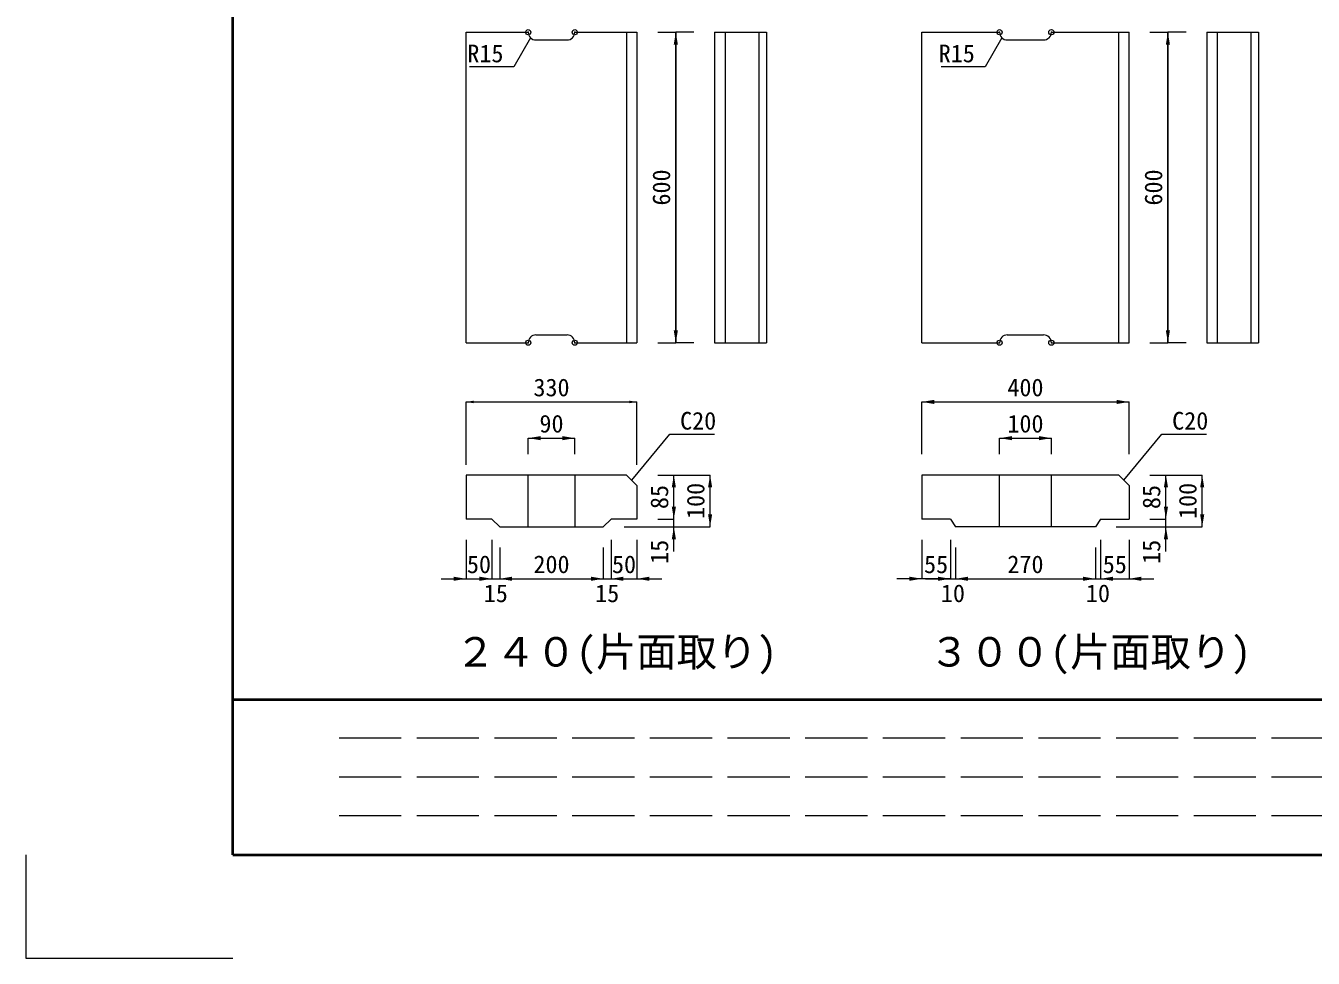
# Model space of a CAD drawing. Units: millimetres at full size, sheet at 1:20. Extents: x 19804 to 37687, y 7081 to 13999.
# Drawn here: x 29287 to 31773, y 7081 to 8883 of the extents above; entities that cross this region are included whole.
import ezdxf
from ezdxf.enums import TextEntityAlignment as Align

# ---------------------------------------------------------------- set-up
doc = ezdxf.new("R2010")
doc.units = ezdxf.units.MM
doc.header["$LTSCALE"] = 20
doc.header["$PDMODE"] = 32
doc.header["$PDSIZE"] = 10
doc.linetypes.add('DASHED', pattern=[7.5, 6, -1.5])
for name, color, linetype, lineweight in [('0_2', 7, 'Continuous', 13), ('Defpoints_3', 7, 'Continuous', 13), ('図枠', 7, 'Continuous', 5), ('寸法線', 7, 'Continuous', 13), ('引出線', 4, 'Continuous', 13), ('本体', 2, 'Continuous', 13)]:
    doc.layers.add(name, color=color, linetype=linetype, lineweight=lineweight)
doc.styles.add('ＭＳ ゴシック', font='')
doc.styles.get('ＭＳ ゴシック').set_extended_font_data('MS Gothic')

# ---------------------------------------------------------------- blocks, each defined once
blk = doc.blocks.new('filled_arrow')
at = {"color": 0, "linetype": 'Continuous', "lineweight": -2}
blk.add_solid([(7.5, 1.25), (0, 0), (7.5, -1.25)], dxfattribs=at)

msp = doc.modelspace()

# ---------------------------------------------------------------- linework, layer by layer
at = {"layer": 'Defpoints_3'}
for p, q in [((29286.88, 7281.04), (29286.88, 7081.04)), ((29286.88, 7081.04), (29686.88, 7081.04))]:
    msp.add_line(p, q, dxfattribs=at)
at = {"layer": '図枠', "lineweight": 40}
for p, q in [((29686.88, 7281.04), (29686.88, 12821.04)), ((29686.88, 7581.04), (37486.88, 7581.04)), ((29686.88, 7281.04), (37486.88, 7281.04))]:
    msp.add_line(p, q, dxfattribs=at)
at = {"layer": '図枠', "linetype": 'DASHED', "lineweight": 9}
for p, q in [((33011.88, 7506.04), (29886.88, 7506.04)), ((33011.88, 7431.04), (29886.88, 7431.04)), ((33011.88, 7356.04), (29886.88, 7356.04))]:
    msp.add_line(p, q, dxfattribs=at)
at = {"layer": '寸法線'}
for p, q in [((30506.88, 8870.32), (30541.88, 8870.32)), ((30541.88, 8270.32), (30541.88, 8870.32)), ((30541.88, 8870.32), (30541.88, 8270.32)), ((30576.88, 8870.32), (30541.88, 8870.32)), ((31456.88, 8870.32), (31491.88, 8870.32)), ((31491.88, 8270.32), (31491.88, 8870.32)), ((31491.88, 8870.32), (31491.88, 8270.32)), ((31526.88, 8870.32), (31491.88, 8870.32)), ((30506.88, 8270.32), (30541.88, 8270.32)), ((30576.88, 8270.32), (30541.88, 8270.32)), ((31456.88, 8270.32), (31491.88, 8270.32)), ((31526.88, 8270.32), (31491.88, 8270.32)), ((31016.88, 8155.95), (31416.88, 8155.95)), ((31016.88, 8054.71), (31016.88, 8155.95)), ((31416.88, 8054.71), (31416.88, 8155.95)), ((30256.88, 8085.95), (30346.88, 8085.95)), ((30256.88, 8054.71), (30256.88, 8085.95)), ((30346.88, 8054.71), (30346.88, 8085.95)), ((31166.88, 8085.95), (31266.88, 8085.95)), ((31166.88, 8054.71), (31166.88, 8085.95)), ((31266.88, 8054.71), (31266.88, 8085.95)), ((30506.88, 8014.71), (30538.11, 8014.71)), ((30506.88, 8014.71), (30608.11, 8014.71)), ((30538.11, 7929.71), (30538.11, 8014.71)), ((30608.11, 7914.71), (30608.11, 8014.71)), ((31456.88, 8014.71), (31488.11, 8014.71)), ((31456.88, 8014.71), (31558.11, 8014.71)), ((31488.11, 7929.71), (31488.11, 8014.71)), ((31558.11, 7914.71), (31558.11, 8014.71)), ((30538.11, 7866.71), (30538.11, 7977.71)), ((31488.11, 7866.71), (31488.11, 7977.71)), ((30506.88, 7929.71), (30538.11, 7929.71)), ((30506.88, 7929.71), (30538.11, 7929.71)), ((31456.88, 7929.71), (31488.11, 7929.71)), ((31456.88, 7929.71), (31488.11, 7929.71)), ((30441.88, 7914.71), (30538.11, 7914.71)), ((30441.88, 7914.71), (30608.11, 7914.71)), ((31391.88, 7914.71), (31488.11, 7914.71)), ((31391.88, 7914.71), (31558.11, 7914.71)), ((30136.88, 7889.71), (30136.88, 7814.27)), ((30186.88, 7889.71), (30186.88, 7814.27)), ((30186.88, 7889.71), (30186.88, 7814.27)), ((30416.88, 7889.71), (30416.88, 7814.27)), ((30416.88, 7889.71), (30416.88, 7814.27)), ((30466.88, 7889.71), (30466.88, 7814.27)), ((31016.88, 7889.71), (31016.88, 7814.27)), ((31071.88, 7889.71), (31071.88, 7814.27)), ((31071.88, 7889.71), (31071.88, 7814.27)), ((31361.88, 7889.71), (31361.88, 7814.27)), ((31361.88, 7889.71), (31361.88, 7814.27)), ((31416.88, 7889.71), (31416.88, 7814.27)), ((30201.88, 7874.71), (30201.88, 7814.27)), ((30201.88, 7874.71), (30201.88, 7814.27)), ((30401.88, 7874.71), (30401.88, 7814.27)), ((30401.88, 7874.71), (30401.88, 7814.27)), ((31081.88, 7874.71), (31081.88, 7814.27)), ((31081.88, 7874.71), (31081.88, 7814.27)), ((31351.88, 7874.71), (31351.88, 7814.27)), ((31351.88, 7874.71), (31351.88, 7814.27)), ((30088.88, 7814.27), (30186.88, 7814.27)), ((30138.88, 7814.27), (30249.88, 7814.27)), ((30201.88, 7814.27), (30401.88, 7814.27)), ((30353.88, 7814.27), (30464.88, 7814.27)), ((30416.88, 7814.27), (30514.88, 7814.27)), ((31071.88, 7814.27), (30968.88, 7814.27)), ((31023.88, 7814.27), (31129.88, 7814.27)), ((31081.88, 7814.27), (31351.88, 7814.27)), ((31303.88, 7814.27), (31409.88, 7814.27)), ((31361.88, 7814.27), (31464.88, 7814.27))]:
    msp.add_line(p, q, dxfattribs=at)
at = {"layer": '寸法線', "lineweight": 9}
for p, q in [((30136.88, 8155.95), (30466.88, 8155.95)), ((30136.88, 8034.71), (30136.88, 8155.95)), ((30466.88, 8034.71), (30466.88, 8155.95))]:
    msp.add_line(p, q, dxfattribs=at)
at = {"layer": '引出線'}
for points in [[(30261.27, 8859.72), (30229.14, 8803.15), (30143.9, 8803.15)], [(31171.27, 8859.72), (31139.14, 8803.15), (31053.9, 8803.15)], [(30456.88, 8004.71), (30530.16, 8093.48), (30616.68, 8093.48)], [(31406.88, 8004.71), (31480.16, 8093.48), (31566.68, 8093.48)]]:
    msp.add_lwpolyline(points, dxfattribs=at)
at = {"layer": '本体'}
for p, q in [((30136.88, 8270.32), (30136.88, 8870.32)), ((30136.88, 8870.32), (30256.88, 8870.32)), ((30271.88, 8855.32), (30331.88, 8855.32)), ((30346.88, 8870.32), (30466.88, 8870.32)), ((30446.88, 8870.32), (30446.88, 8270.32)), ((30466.88, 8870.32), (30466.88, 8270.32)), ((30616.88, 8870.32), (30616.88, 8270.32)), ((30616.88, 8870.32), (30716.88, 8870.32)), ((30636.88, 8870.32), (30636.88, 8270.32)), ((30701.88, 8870.32), (30701.88, 8270.32)), ((30716.88, 8870.32), (30716.88, 8270.32)), ((31016.88, 8270.32), (31016.88, 8870.32)), ((31016.88, 8870.32), (31166.88, 8870.32)), ((31181.88, 8855.32), (31251.88, 8855.32)), ((31266.88, 8870.32), (31416.88, 8870.32)), ((31396.88, 8270.32), (31396.88, 8870.32)), ((31416.88, 8270.32), (31416.88, 8870.32)), ((31566.88, 8870.32), (31566.88, 8270.32)), ((31566.88, 8870.32), (31666.88, 8870.32)), ((31586.88, 8870.32), (31586.88, 8270.32)), ((31651.88, 8870.32), (31651.88, 8270.32)), ((31666.88, 8870.32), (31666.88, 8270.32)), ((30271.88, 8285.32), (30331.88, 8285.32)), ((31181.88, 8285.32), (31251.88, 8285.32)), ((30136.88, 8270.32), (30256.88, 8270.32)), ((30346.88, 8270.32), (30466.88, 8270.32)), ((30616.88, 8270.32), (30716.88, 8270.32)), ((31016.88, 8270.32), (31166.88, 8270.32)), ((31266.88, 8270.32), (31416.88, 8270.32)), ((31566.88, 8270.32), (31666.88, 8270.32))]:
    msp.add_line(p, q, dxfattribs=at)
at = {"layer": '本体', "lineweight": 20}
for p, q in [((30446.88, 8014.71), (30136.88, 8014.71)), ((30136.88, 8014.71), (30136.88, 7929.71)), ((30446.88, 8014.71), (30466.88, 7994.71)), ((31396.88, 8014.71), (31016.88, 8014.71)), ((31016.88, 8014.71), (31016.88, 7929.71)), ((31396.88, 8014.71), (31416.88, 7994.71)), ((30466.88, 7994.71), (30466.88, 7929.71)), ((31416.88, 7994.71), (31416.88, 7929.71)), ((30186.88, 7929.71), (30136.88, 7929.71)), ((30186.88, 7929.71), (30201.88, 7914.71)), ((30416.88, 7929.71), (30401.88, 7914.71)), ((30466.88, 7929.71), (30416.88, 7929.71)), ((31071.88, 7929.71), (31016.88, 7929.71)), ((31071.88, 7929.71), (31081.88, 7914.71)), ((31361.88, 7929.71), (31351.88, 7914.71)), ((31361.88, 7929.71), (31416.88, 7929.71)), ((30201.88, 7914.71), (30401.88, 7914.71)), ((31351.88, 7914.71), (31081.88, 7914.71))]:
    msp.add_line(p, q, dxfattribs=at)
at = {"layer": '本体', "lineweight": 9}
for p, q in [((30256.88, 7914.71), (30256.88, 8014.71)), ((30346.88, 8014.71), (30346.88, 7914.71)), ((31166.88, 7914.71), (31166.88, 8014.71)), ((31266.88, 7914.71), (31266.88, 8014.71))]:
    msp.add_line(p, q, dxfattribs=at)
at = {"layer": '本体'}
for centre, start, end in [((30271.88, 8870.32), 180, 270), ((30331.88, 8870.32), 270, 0), ((31181.88, 8870.32), 180, 270), ((31251.88, 8870.32), 270, 0), ((30271.88, 8270.32), 90, 180), ((30331.88, 8270.32), 0, 90), ((31181.88, 8270.32), 90, 180), ((31251.88, 8270.32), 0, 90)]:
    msp.add_arc(centre, 15, start, end, dxfattribs=at)
for p in [(30256.88, 8870.32), (30346.88, 8870.32), (31166.88, 8870.32), (31266.88, 8870.32), (30256.88, 8270.32), (30346.88, 8270.32), (31166.88, 8270.32), (31266.88, 8270.32)]:
    msp.add_point(p, dxfattribs=at)

# ---------------------------------------------------------------- block references
at = {"layer": '寸法線', "xscale": 3.2, "yscale": 3.2}
for p, rotation in [((30541.88, 8870.32), 270), ((30541.88, 8870.32), 270), ((31491.88, 8870.32), 270), ((31491.88, 8870.32), 270), ((30541.88, 8270.32), 90), ((30541.88, 8270.32), 90), ((31491.88, 8270.32), 90), ((31491.88, 8270.32), 90), ((31416.88, 8155.95), 180), ((30346.88, 8085.95), 180), ((31266.88, 8085.95), 180), ((30538.11, 8014.71), 270), ((30608.11, 8014.71), 270), ((31488.11, 8014.71), 270), ((31558.11, 8014.71), 270), ((30538.11, 7929.71), 90), ((30538.11, 7929.71), 90), ((30608.11, 7914.71), 90), ((31488.11, 7929.71), 90), ((31488.11, 7929.71), 90), ((31558.11, 7914.71), 90), ((30538.11, 7914.71), 270), ((31488.11, 7914.71), 270), ((30136.88, 7814.27), 180), ((30186.88, 7814.27), 180), ((30186.88, 7814.27), 180), ((30401.88, 7814.27), 180), ((30401.88, 7814.27), 180), ((31016.88, 7814.27), 180), ((31071.88, 7814.27), 180), ((31071.88, 7814.27), 180), ((31351.88, 7814.27), 180), ((31351.88, 7814.27), 180)]:
    msp.add_blockref('filled_arrow', p, dxfattribs=dict(at, rotation=rotation))
at = {"layer": '寸法線', "lineweight": 9, "xscale": 2, "yscale": 2}
msp.add_blockref('filled_arrow', (30136.88, 8155.95), dxfattribs=at)
at = {"layer": '寸法線', "lineweight": 9, "xscale": 2, "yscale": 2, "rotation": 180}
msp.add_blockref('filled_arrow', (30466.88, 8155.95), dxfattribs=at)
at = {"layer": '寸法線', "xscale": 3.2, "yscale": 3.2}
for p in [(31016.88, 8155.95), (30256.88, 8085.95), (31166.88, 8085.95), (30201.88, 7814.27), (30201.88, 7814.27), (30416.88, 7814.27), (30416.88, 7814.27), (30466.88, 7814.27), (31081.88, 7814.27), (31081.88, 7814.27), (31361.88, 7814.27), (31361.88, 7814.27), (31416.88, 7814.27)]:
    msp.add_blockref('filled_arrow', p, dxfattribs=at)
at = {"layer": '引出線', "xscale": 0.16, "yscale": 0.16}
for p, rotation in [((30261.27, 8859.72), 240.4), ((31171.27, 8859.72), 240.4), ((30456.88, 8004.71), 50.5), ((31406.88, 8004.71), 50.5)]:
    msp.add_blockref('filled_arrow', p, dxfattribs=dict(at, rotation=rotation))

# ---------------------------------------------------------------- texts
at = {"layer": '0_2', "style": 'ＭＳ ゴシック'}
for s, p in [('２４０(片面取り)', (30426.88, 7627.57)), ('３００(片面取り)', (31341.88, 7627.57))]:
    msp.add_text(s, height=56.96, dxfattribs=at).set_placement(p, align=Align.BOTTOM_CENTER)
at = {"layer": '寸法線', "style": 'ＭＳ ゴシック'}
for s, p in [('600', (30513.88, 8570.32)), ('600', (30513.88, 8570.32)), ('600', (31463.88, 8570.32)), ('600', (31463.88, 8570.32)), ('85', (30510.11, 7972.21)), ('100', (30580.11, 7964.71)), ('85', (31460.11, 7972.21)), ('100', (31530.11, 7964.71)), ('15', (30510.11, 7866.32)), ('15', (31460.11, 7866.32))]:
    msp.add_text(s, height=34.18, rotation=90, dxfattribs=at).set_placement(p, align=Align.MIDDLE_CENTER)
for s, p in [('330', (30301.88, 8183.95)), ('400', (31216.88, 8183.95)), ('90', (30301.88, 8113.95)), ('100', (31216.88, 8113.95)), ('50', (30161.88, 7842.27)), ('200', (30301.88, 7842.27)), ('50', (30441.88, 7842.27)), ('55', (31044.38, 7842.27)), ('270', (31216.88, 7842.27)), ('55', (31389.38, 7842.27)), ('15', (30194.38, 7786.27)), ('15', (30409.38, 7786.27)), ('10', (31076.88, 7786.27)), ('10', (31356.88, 7786.27))]:
    msp.add_text(s, height=34.18, dxfattribs=at).set_placement(p, align=Align.MIDDLE_CENTER)
at = {"layer": '引出線', "style": 'ＭＳ ゴシック'}
for p in [(30209.14, 8846.35), (31119.14, 8846.35)]:
    msp.add_text('R15', height=34.18, dxfattribs=at).set_placement(p, align=Align.TOP_RIGHT)
for p in [(30550.16, 8136.68), (31500.16, 8136.68)]:
    msp.add_text('C20', height=34.18, dxfattribs=at).set_placement(p, align=Align.TOP_LEFT)

doc.saveas('drawing.dxf')
